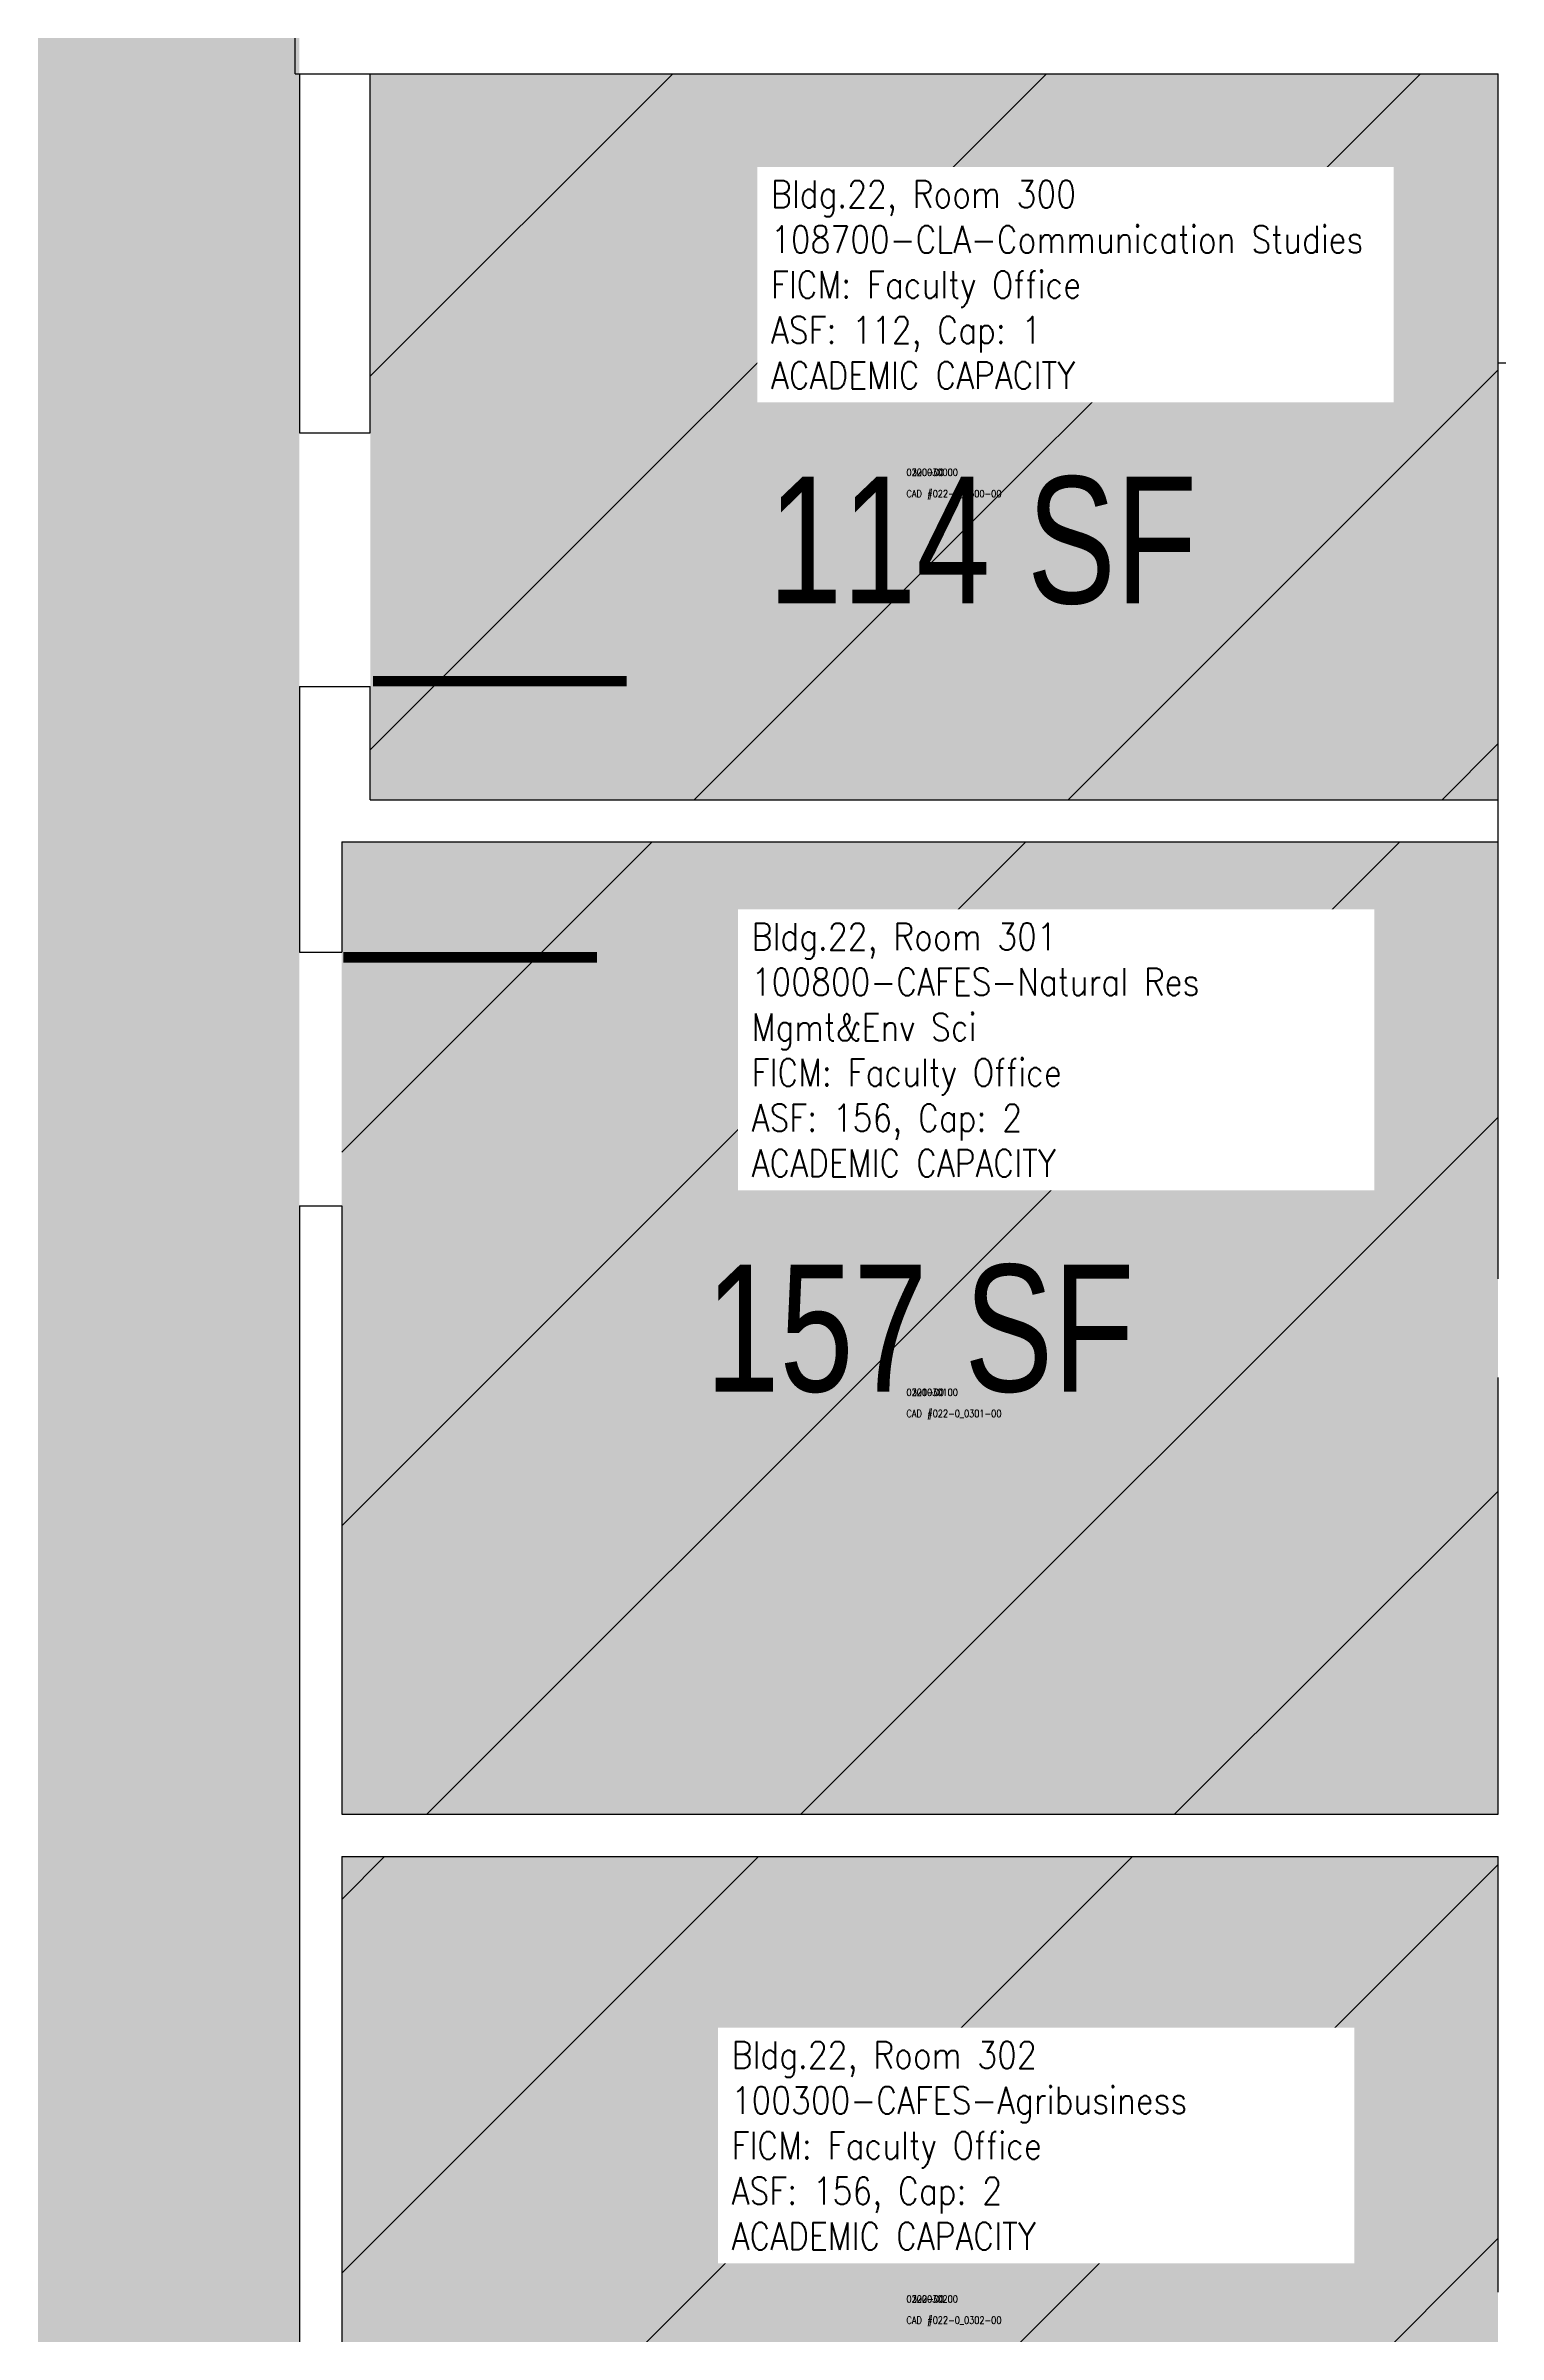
# Model space of a CAD drawing. Header units: inches. Extents: x 0 to 798, y -75 to 2404.
# Drawn here: x 438 to 644, y 1160.7 to 1485.5 of the extents above; entities that cross this region are included whole.
import ezdxf
from ezdxf.enums import TextEntityAlignment as Align

# ---------------------------------------------------------------- set-up
doc = ezdxf.new("R2010")
doc.units = ezdxf.units.IN
doc.header["$LTSCALE"] = 100
doc.header["$MEASUREMENT"] = 0
for name, color, linetype in [('A-DOOR', 2, 'CONTINUOUS'), ('A-GLAZ-SILL', 2, 'CONTINUOUS'), ('A-IDEN-CNUM', 7, 'CONTINUOUS'), ('A-IDEN-RNUM', 7, 'CONTINUOUS'), ('A-IDEN-SNUM', 4, 'CONTINUOUS'), ('A-IDEN-VNUM', 4, 'CONTINUOUS'), ('A-WALL', 5, 'CONTINUOUS'), ('AREA-TEXT', 3, 'CONTINUOUS'), ('Rooms-Capacity', 4, 'CONTINUOUS'), ('Rooms-Category-Color', 7, 'CONTINUOUS'), ('Rooms-College-Color', 7, 'CONTINUOUS'), ('Rooms-Department-Color', 7, 'CONTINUOUS'), ('Rooms-Division-Color', 7, 'CONTINUOUS'), ('Rooms-Information', 7, 'CONTINUOUS')]:
    doc.layers.add(name, color=color, linetype=linetype)
doc.styles.add('AREA', font='arial.ttf', dxfattribs={"width": 0.75, "height": 24})
doc.styles.add('ROOMSNUMBER', font='TXT.SHX', dxfattribs={"height": 0.03})
doc.styles.add('ROOMVNUMBER', font='simplex.shx', dxfattribs={"width": 0.85})

msp = doc.modelspace()

# ---------------------------------------------------------------- hatches: boundary and pattern name
at = {"layer": 'Rooms-Capacity'}
h = msp.add_hatch(dxfattribs=at)
h.set_pattern_fill('ANSI31', color=256, scale=300, style=0)
h.paths.add_polyline_path([(484, 1481.5), (644, 1481.5), (644, 1378.5), (484, 1378.5)])
h = msp.add_hatch(dxfattribs=at)
h.set_pattern_fill('ANSI31', color=256, scale=300, style=0)
h.paths.add_polyline_path([(479.96, 1372.5), (644, 1372.5), (643.96, 1234.5), (479.96, 1234.5)])
h = msp.add_hatch(dxfattribs=at)
h.set_pattern_fill('ANSI31', color=256, scale=300, style=0)
h.paths.add_polyline_path([(643.96, 1228.5), (643.96, 1090.5), (479.96, 1090.5), (479.96, 1228.5)])
at = {"layer": 'Rooms-Category-Color', "true_color": 0xadadad}
msp.add_hatch(color=253, dxfattribs=at).paths.add_polyline_path([(224, 1742), (224, 1784), (246, 1784), (246, 1787), (246, 1790), (473.96, 1790), (473.96, 1430.57), (473.96, 47.91), (377.96, 47.91), (377.96, 1718), (246, 1718), (246, 1742)])
at = {"layer": 'Rooms-Category-Color', "true_color": 0xfa9ba3}
for points in [[(484, 1481.5), (644, 1481.5), (644, 1378.5), (484, 1378.5)], [(479.96, 1372.5), (644, 1372.5), (643.96, 1234.5), (479.96, 1234.5)], [(643.96, 1228.5), (643.96, 1090.5), (479.96, 1090.5), (479.96, 1228.5)]]:
    msp.add_hatch(color=241, dxfattribs=at).paths.add_polyline_path(points)
at = {"layer": 'Rooms-College-Color', "true_color": 0xadadad}
msp.add_hatch(color=253, dxfattribs=at).paths.add_polyline_path([(224, 1742), (224, 1784), (246, 1784), (246, 1787), (246, 1790), (473.96, 1790), (473.96, 1430.57), (473.96, 47.91), (377.96, 47.91), (377.96, 1718), (246, 1718), (246, 1742)])
at = {"layer": 'Rooms-College-Color', "true_color": 0xb2d6e9}
msp.add_hatch(color=254, dxfattribs=at).paths.add_polyline_path([(484, 1481.5), (644, 1481.5), (644, 1378.5), (484, 1378.5)])
at = {"layer": 'Rooms-College-Color', "true_color": 0xe3c5e1}
for points in [[(479.96, 1372.5), (644, 1372.5), (643.96, 1234.5), (479.96, 1234.5)], [(643.96, 1228.5), (643.96, 1090.5), (479.96, 1090.5), (479.96, 1228.5)]]:
    msp.add_hatch(color=254, dxfattribs=at).paths.add_polyline_path(points)
at = {"layer": 'Rooms-Department-Color', "true_color": 0xacacac}
msp.add_hatch(color=253, dxfattribs=at).paths.add_polyline_path([(224, 1742), (224, 1784), (246, 1784), (246, 1787), (246, 1790), (473.96, 1790), (473.96, 1430.57), (473.96, 47.91), (377.96, 47.91), (377.96, 1718), (246, 1718), (246, 1742)])
at = {"layer": 'Rooms-Department-Color', "true_color": 0xb2d6e9}
msp.add_hatch(color=254, dxfattribs=at).paths.add_polyline_path([(484, 1481.5), (644, 1481.5), (644, 1378.5), (484, 1378.5)])
at = {"layer": 'Rooms-Department-Color', "true_color": 0xe3c5e1}
for points in [[(479.96, 1372.5), (644, 1372.5), (643.96, 1234.5), (479.96, 1234.5)], [(643.96, 1228.5), (643.96, 1090.5), (479.96, 1090.5), (479.96, 1228.5)]]:
    msp.add_hatch(color=254, dxfattribs=at).paths.add_polyline_path(points)
at = {"layer": 'Rooms-Division-Color', "true_color": 0xadadad}
msp.add_hatch(color=253, dxfattribs=at).paths.add_polyline_path([(224, 1742), (224, 1784), (246, 1784), (246, 1787), (246, 1790), (473.96, 1790), (473.96, 1430.57), (473.96, 47.91), (377.96, 47.91), (377.96, 1718), (246, 1718), (246, 1742)])
at = {"layer": 'Rooms-Division-Color', "true_color": 0xb2d6e9}
msp.add_hatch(color=254, dxfattribs=at).paths.add_polyline_path([(484, 1481.5), (644, 1481.5), (644, 1378.5), (484, 1378.5)])
at = {"layer": 'Rooms-Division-Color', "true_color": 0xe3c5e1}
for points in [[(479.96, 1372.5), (644, 1372.5), (643.96, 1234.5), (479.96, 1234.5)], [(643.96, 1228.5), (643.96, 1090.5), (479.96, 1090.5), (479.96, 1228.5)]]:
    msp.add_hatch(color=254, dxfattribs=at).paths.add_polyline_path(points)

# ---------------------------------------------------------------- linework, layer by layer
at = {"layer": 'A-DOOR'}
for points in [[(484.38, 1395.32, 1.5, 1.5, 0), (520.38, 1395.32, 0, 0, 0), (520.38, 1396.07, 0, 0, 0.414214), (482.88, 1430.57, 0, 0, 0.414214)], [(480.17, 1356.11, 1.5, 1.5, 0), (516.17, 1356.11, 0, 0, 0), (516.17, 1355.36, 0, 0, -0.414214), (478.67, 1320.86, 0, 0, -0.414214)]]:
    msp.add_lwpolyline(points, format="xyseb", dxfattribs=at)
at = {"layer": 'A-GLAZ-SILL'}
for p, q in [((644, 1310.5), (644, 1440.5)), ((643.96, 1296.5), (643.96, 1234.5)), ((643.96, 1228.5), (643.96, 1166.68))]:
    msp.add_line(p, q, dxfattribs=at)
at = {"layer": 'A-WALL'}
for p, q in [((473.36, 1481.5), (473.36, 1489.5)), ((473.36, 1481.5), (644, 1481.5)), ((473.96, 1481.5), (473.96, 1430.57)), ((484, 1430.57), (484, 1481.5)), ((644, 1440.5), (644, 1481.5)), ((643.96, 1440.5), (654, 1440.5)), ((473.96, 1430.57), (484, 1430.57)), ((473.96, 1394.57), (484, 1394.57)), ((473.96, 1394.57), (473.96, 1356.86)), ((484, 1378.5), (484, 1394.57)), ((484, 1378.5), (644, 1378.5)), ((479.96, 1372.5), (644, 1372.5)), ((479.96, 1372.5), (479.96, 1356.86)), ((473.96, 1356.86), (479.96, 1356.86)), ((473.96, 1320.86), (479.96, 1320.86)), ((473.96, 1320.86), (473.96, 1142.91)), ((479.96, 1320.86), (479.96, 1234.5)), ((479.96, 1234.5), (644, 1234.5)), ((479.96, 1228.5), (644, 1228.5)), ((479.96, 1228.5), (479.96, 1142.91))]:
    msp.add_line(p, q, dxfattribs=at)

# ---------------------------------------------------------------- texts
at = {"layer": 'A-IDEN-CNUM', "style": 'ROOMSNUMBER', "width": 0.85}
for s, p in [('CAD #022-0_0300-00', (560.07, 1421.45)), ('CAD #022-0_0301-00', (560.07, 1290.88)), ('CAD #022-0_0302-00', (560.07, 1162.2))]:
    msp.add_text(s, height=1, dxfattribs=at).set_placement(p)
at = {"layer": 'A-IDEN-RNUM', "style": 'ROOMSNUMBER', "width": 0.85}
for s, p in [('0300-00', (560.07, 1424.45)), ('0301-00', (560.07, 1293.88)), ('0302-00', (560.07, 1165.2))]:
    msp.add_text(s, height=1, dxfattribs=at).set_placement(p)
at = {"layer": 'A-IDEN-SNUM', "style": 'ROOMSNUMBER', "width": 0.85}
for s, p in [('0220030000', (560.07, 1424.45)), ('0220030100', (560.07, 1293.88)), ('0220030200', (560.07, 1165.2))]:
    msp.add_text(s, height=1, dxfattribs=at).set_placement(p)
at = {"layer": 'A-IDEN-VNUM', "style": 'ROOMVNUMBER', "width": 0.85}
for s, p in [('300', (540.84, 1436.8)), ('301', (538.1, 1324.99)), ('302', (535.26, 1172.69))]:
    msp.add_text(s, height=27, dxfattribs=at).set_placement(p)
at = {"layer": 'AREA-TEXT', "style": 'AREA', "width": 0.75}
for s, p in [('114 SF', (570.87, 1415.36)), ('157 SF', (561.98, 1303.5))]:
    msp.add_text(s, height=18, dxfattribs=at).set_placement(p, align=Align.MIDDLE_CENTER)

# ---------------------------------------------------------------- next in the draw order: texts
at = {"layer": 'Rooms-Information', "char_height": 3.85714, "width": 86.4, "attachment_point": 7, "style": 'ROOMVNUMBER', "bg_fill": 3, "box_fill_scale": 1.5, "bg_fill_color": 256, "bg_fill_true_color": 13158600, "bg_fill_transparency": 0}
for s, insert in [('Bldg.22, Room 300^M^J108700-CLA-Communication Studies^M^JFICM: Faculty Office^M^JASF: 112, Cap: 1^M^JACADEMIC CAPACITY', (540.84, 1436.8)), ('Bldg.22, Room 301^M^J100800-CAFES-Natural Res Mgmt&Env Sci^M^JFICM: Faculty Office^M^JASF: 156, Cap: 2^M^JACADEMIC CAPACITY', (538.1, 1324.99)), ('Bldg.22, Room 302^M^J100300-CAFES-Agribusiness^M^JFICM: Faculty Office^M^JASF: 156, Cap: 2^M^JACADEMIC CAPACITY', (535.26, 1172.69))]:
    msp.add_mtext(s, dxfattribs=dict(at, insert=insert))

doc.saveas('drawing.dxf')
